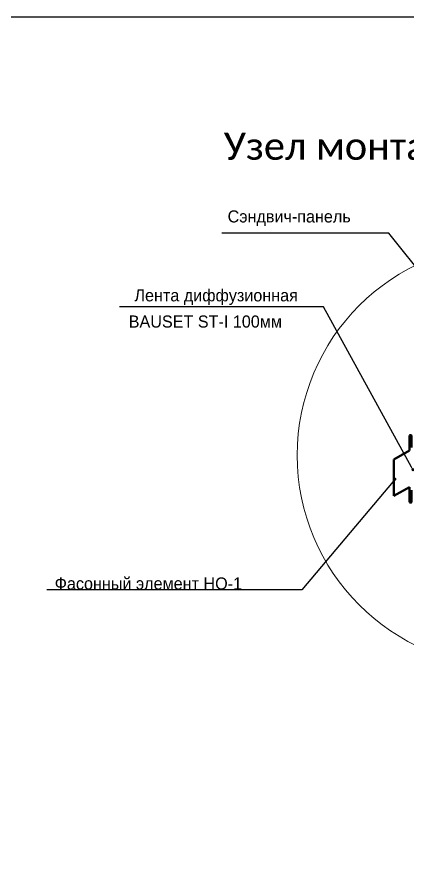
# Model space of a CAD drawing. Header units: millimetres. Extents: x -3689 to 2883575, y -702957 to -604547.
# Drawn here: x 2878021 to 2878668, y -673048 to -671633 of the extents above; entities that cross this region are included whole.
import ezdxf
from ezdxf import colors
from ezdxf.entities.mleader import LeaderData, LeaderLine
from ezdxf.enums import TextEntityAlignment as Align
from ezdxf.math import Vec2, Vec3

# ---------------------------------------------------------------- set-up
doc = ezdxf.new("R2010")
doc.units = ezdxf.units.MM
doc.linetypes.add('DASHED2', pattern=[0.375, 0.25, -0.125])
for name, color, linetype in [('A-WALL-OPEN-TEXT-BRICK', 20, 'DASHED2'), ('ANNO-TEXT', 251, 'Continuous'), ('S-METL', 14, 'Continuous')]:
    doc.layers.add(name, color=color, linetype=linetype)
doc.styles.add('PSTUDIO', font='pstudio.shx')
doc.styles.add('TA shtamp', font='calibri.ttf', dxfattribs={"height": 400})

# ---------------------------------------------------------------- blocks, each defined once
blk = doc.blocks.new('_Dot')
at = {"color": 0, "linetype": 'ByBlock', "lineweight": -2}
blk.add_line((-0.5, 0), (-1, 0), dxfattribs=at)
at = {"color": 0, "linetype": 'ByBlock', "const_width": 0.5}
blk.add_lwpolyline([(-0.25, 0, 1), (0.25, 0, 1)], format="xyb", close=True, dxfattribs=at)
blk = doc.blocks.new('фасонка верх окна')
at = {"color": 7, "lineweight": 50}
for p, q in [((2808662.3, -603277.9), (2808636.1, -603292.5)), ((2808636.1, -603352.9), (2808636.1, -603292.5)), ((2808662.3, -603338.4), (2808636.1, -603352.9)), ((2808662.3, -603363.4), (2808662.3, -603338.4)), ((2808665.3, -603343.4), (2808665.3, -603363.4))]:
    blk.add_line(p, q, dxfattribs=at)
for points in [[(2808662.3, -603252.9), (2808662.3, -603277.9)], [(2808665.3, -603252.9), (2808665.3, -603272.9)]]:
    blk.add_lwpolyline(points, dxfattribs=at)
at = {"color": 7}
blk.add_lwpolyline([(2808662.3, -603363.4), (2808665.3, -603363.4)], dxfattribs=at)
at = {"color": 7, "lineweight": 50}
for centre, radius, start, end in [((2808663.8, -603254.1), 1.93, 38.8495, 141.1505), ((2808663.8, -603362.3), 1.84, 215.393, 324.607)]:
    blk.add_arc(centre, radius, start, end, dxfattribs=at)

msp = doc.modelspace()

# ---------------------------------------------------------------- linework, layer by layer
at = {"layer": 'Defpoints', "color": 7}
msp.add_lwpolyline([(2877972.1351, -671632.8276), (2877972.1351, -674462.8276), (2880052.1351, -674462.8276), (2880052.1351, -673912.8276), (2881902.1351, -673912.8276), (2881902.1351, -671632.8276)], close=True, dxfattribs=at)
msp.add_lwpolyline([(2877972.1351, -671632.8276), (2877972.1351, -674462.8276), (2880052.1351, -674462.8276), (2880052.1351, -673912.8276), (2881902.1351, -673912.8276), (2881902.1351, -671632.8276)], close=True, dxfattribs=at)
at = {"layer": 'S-METL', "lineweight": 0}
msp.add_circle((2878835.1038, -672358.1588), 350.2912, dxfattribs=at)

# ---------------------------------------------------------------- block references
msp.add_blockref('фасонка верх окна', (70008.7333, -69072.5748))

# ---------------------------------------------------------------- texts
at = {"layer": 'A-WALL-OPEN-TEXT-BRICK', "lineweight": 0, "char_height": 20, "attachment_point": 1, "style": 'PSTUDIO'}
for s, insert in [('Сэндвич-панель', (2878369.6257, -671952.8248)), ('Лента диффузионная ', (2878215.3312, -672083.3891)), ('BAUSET ST-I 100мм ', (2878205.8658, -672126.7588)), ('Фасонный элемент НО-1', (2878083.2262, -672560.4004))]:
    msp.add_mtext_dynamic_manual_height_columns(s, width=445.164623, gutter_width=2.5, heights=[67.9228], dxfattribs=dict(at, insert=insert))
at = {"layer": 'ANNO-TEXT', "lineweight": 0, "style": 'TA shtamp'}
msp.add_text('Узел монтажа окон  (верх окна)', height=45, dxfattribs=at).set_placement((2878835.1038, -671849.0323), align=Align.MIDDLE)

# ---------------------------------------------------------------- leaders
at = {"layer": 'A-WALL-OPEN-TEXT-BRICK', "linetype": 'Continuous', "lineweight": 0}
ml = msp.add_multileader_mtext('Standard', dxfattribs=at)
ml.set_content('', color=256)
ml.set_leader_properties()
ml.set_arrow_properties(name='DOT')
ml.build(insert=Vec2(0, 0))
ml.multileader.update_dxf_attribs({"arrow_head_size": 5})
ctx = ml.context
ctx.base_point, ctx.char_height, ctx.arrow_head_size, ctx.landing_gap_size, ctx.plane_origin = Vec3(2878359.8284, -671990.486), 0.4, 5, 0.2, Vec3(2877844.7363, -671704.8341)
ctx.text_align_type = 2
notes = []
notes.append((ctx, [(0, (1, 1, 0), (2878636.7882, -671990.486), (-1, 0), 276.5598, [(0, [(2878732.5448, -672110.6369)], 0, [])])]))
ctx.mtext.insert, ctx.mtext.alignment, ctx.mtext.flow_direction = Vec3(2878360.0284, -671990.286), 3, 5
ml = msp.add_multileader_mtext('Standard', dxfattribs=at)
ml.set_content('', color=256)
ml.set_leader_properties()
ml.set_arrow_properties(name='DOT')
ml.build(insert=Vec2(0, 0))
ml.multileader.update_dxf_attribs({"arrow_head_size": 5})
ctx = ml.context
ctx.base_point, ctx.char_height, ctx.arrow_head_size, ctx.landing_gap_size, ctx.plane_origin = Vec3(2878190.4674, -672112.1885), 0.4, 5, 0.2, Vec3(2877768.5291, -671687.9769)
ctx.text_align_type = 2
notes.append((ctx, [(0, (1, 1, 0), (2878528.623, -672112.1885), (-1, 0), 337.7556, [(0, [(2878676.5319, -672382.0393)], 0, [])])]))
ctx.mtext.insert, ctx.mtext.alignment, ctx.mtext.flow_direction = Vec3(2878190.6674, -672111.9885), 3, 5
ml = msp.add_multileader_mtext('Standard', dxfattribs=at)
ml.set_content('', color=256)
ml.set_leader_properties()
ml.set_arrow_properties(name='DOT')
ml.build(insert=Vec2(0, 0))
ml.multileader.update_dxf_attribs({"arrow_head_size": 5})
ctx = ml.context
ctx.base_point, ctx.char_height, ctx.arrow_head_size, ctx.landing_gap_size, ctx.plane_origin = Vec3(2878069.7081, -672581.1569), 0.4, 5, 0.2, Vec3(2877756.5034, -672318.1941)
ctx.text_align_type = 2
notes.append((ctx, [(0, (1, 1, 0), (2878492.2597, -672581.1569), (-1, 0), 422.1516, [(0, [(2878646.7572, -672397.7398)], 0, [])])]))
ctx.mtext.insert, ctx.mtext.alignment, ctx.mtext.flow_direction = Vec3(2878069.9081, -672580.9569), 3, 5
for ctx, leaders in notes:
    for number, flags, end, landing, length, lines in leaders:
        leader = LeaderData()
        leader.index, (leader.has_last_leader_line, leader.has_dogleg_vector, leader.attachment_direction) = number, flags
        leader.last_leader_point, leader.dogleg_vector, leader.dogleg_length = Vec3(end), Vec3(landing), length
        for number, points, colour, breaks in lines:
            line = LeaderLine()
            line.index, line.vertices, line.color, line.breaks = number, Vec3.list(points), colors.encode_raw_color(colour), breaks
            leader.lines.append(line)
        ctx.leaders.append(leader)

doc.saveas('drawing.dxf')
